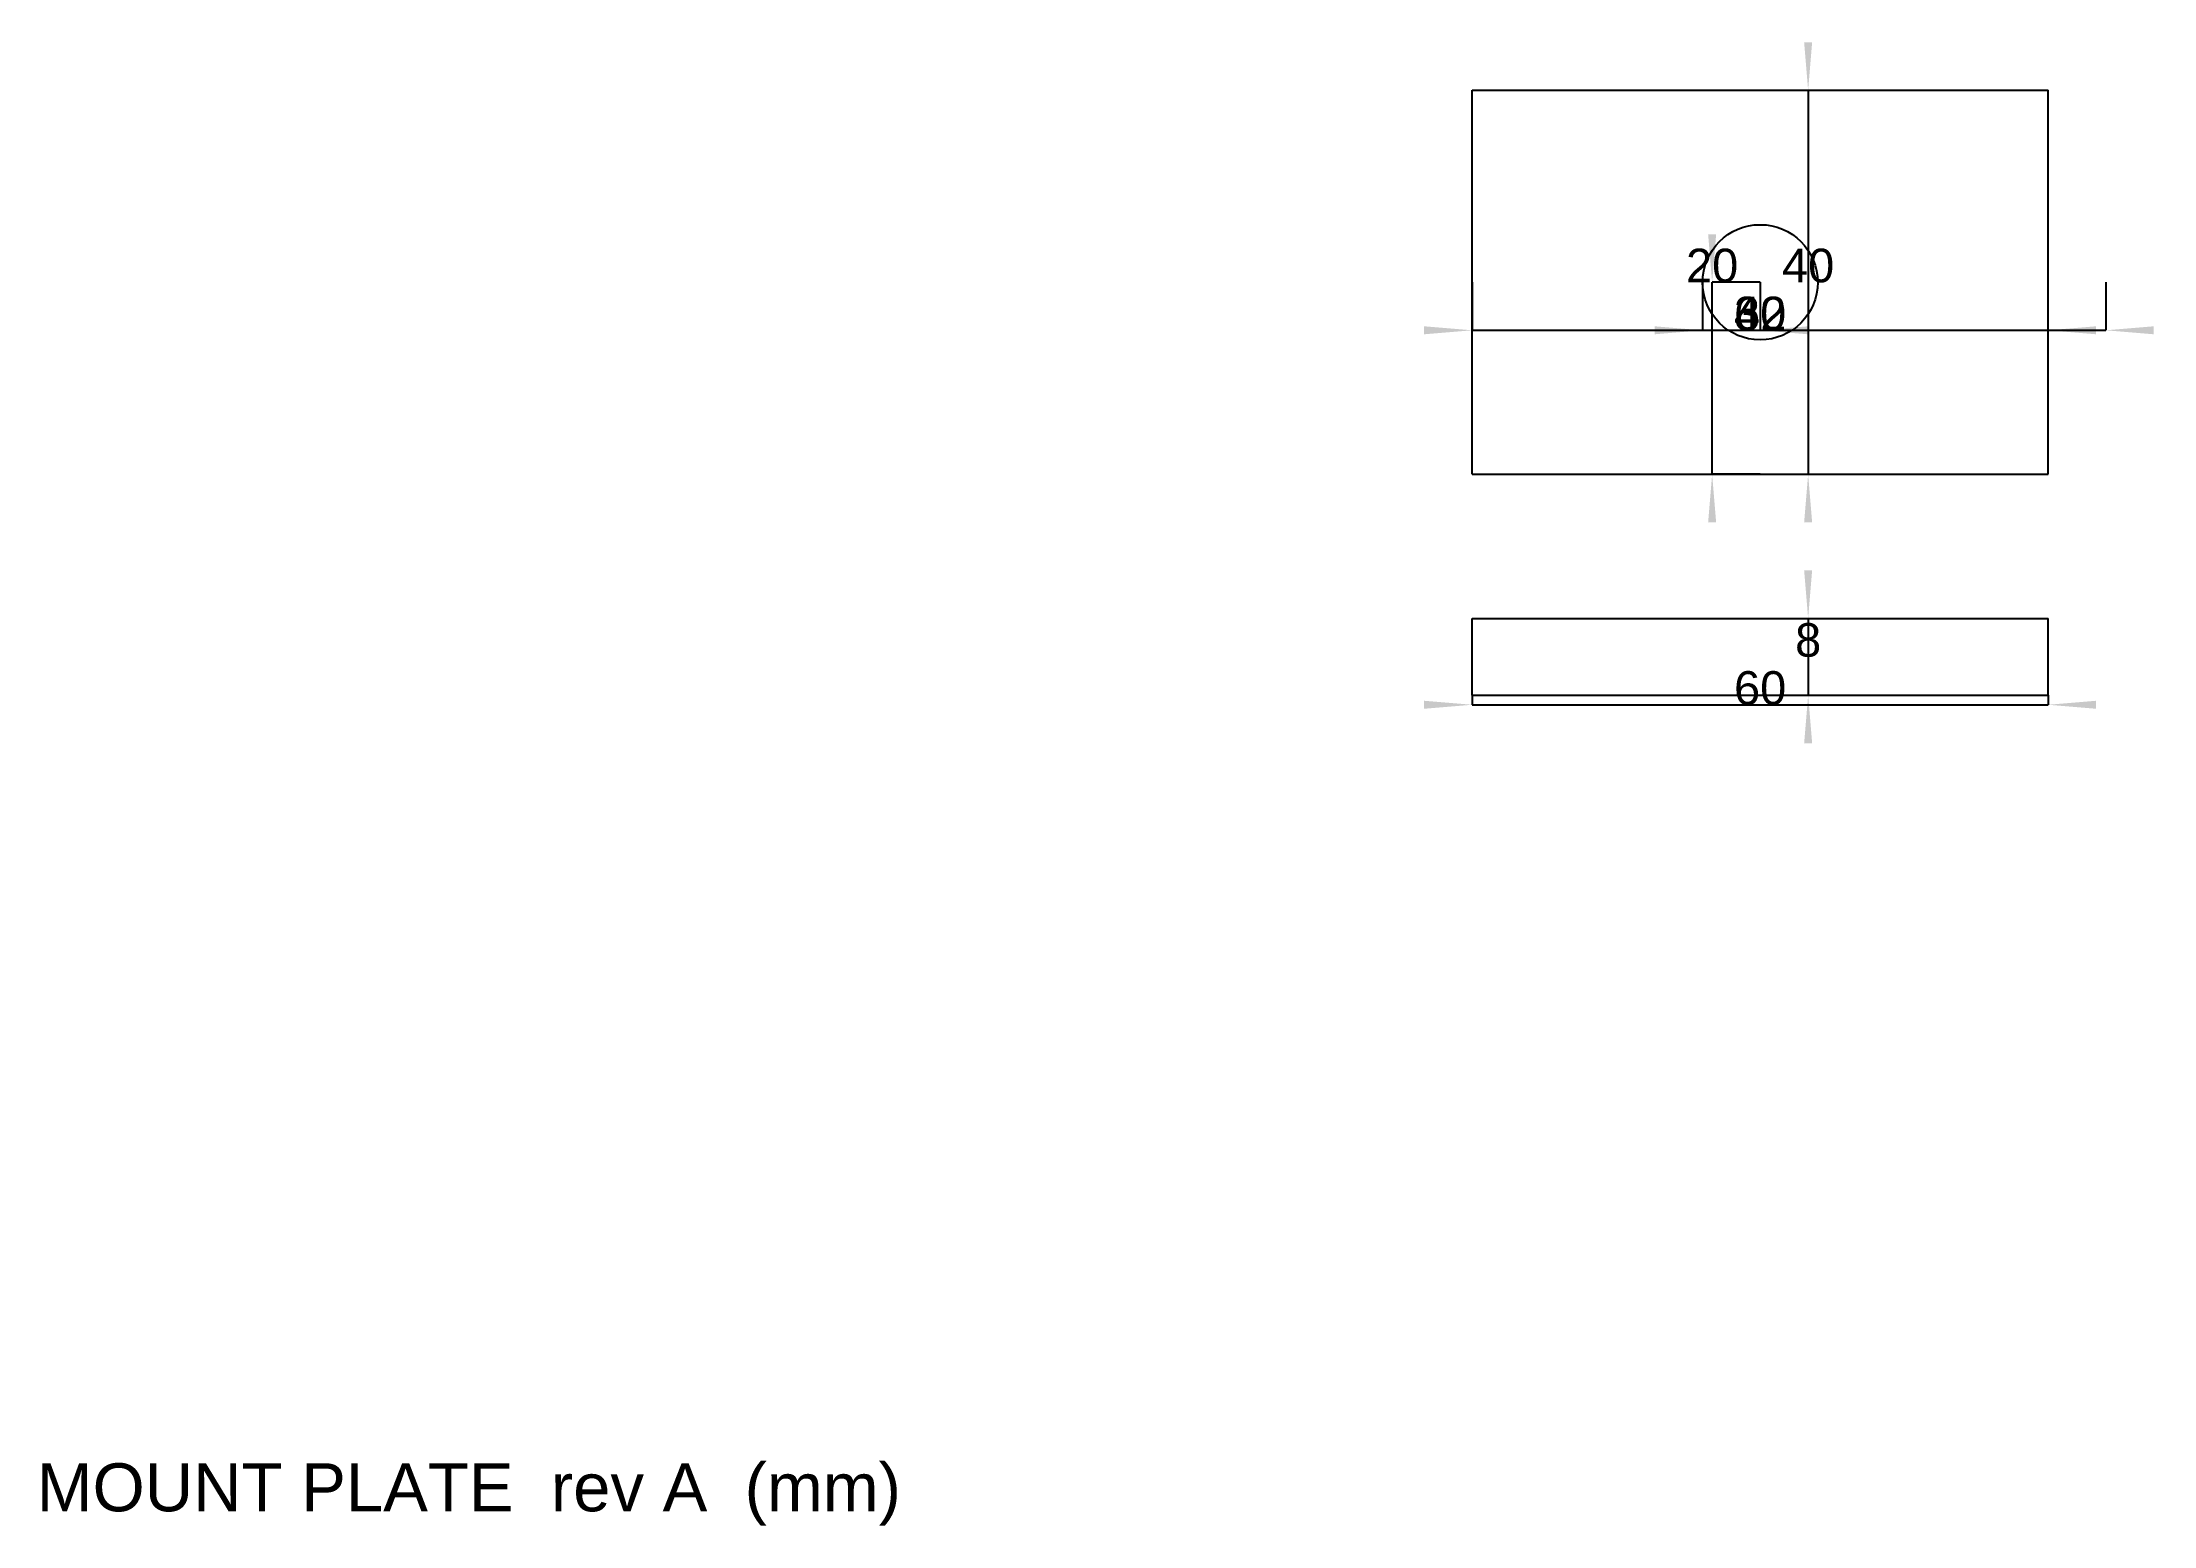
# Model space of a CAD drawing. Header units: millimetres. Extents: x -30 to 190, y 14 to 169.
import ezdxf
from ezdxf.enums import TextEntityAlignment as Align

# ---------------------------------------------------------------- set-up
doc = ezdxf.new("R2010")
doc.units = ezdxf.units.MM
doc.layers.get('0').update_dxf_attribs({"linetype": 'CONTINUOUS'})
for name, color, linetype in [('Dimension', 7, 'CONTINUOUS'), ('Dimension001', 7, 'CONTINUOUS'), ('Dimension002', 7, 'CONTINUOUS'), ('DimExtent', 7, 'CONTINUOUS'), ('DimExtent001', 7, 'CONTINUOUS'), ('DimExtent002', 7, 'CONTINUOUS'), ('DimExtent003', 7, 'CONTINUOUS'), ('Note', 7, 'CONTINUOUS'), ('ProjItem', 7, 'CONTINUOUS'), ('ProjItem001', 7, 'CONTINUOUS')]:
    doc.layers.add(name, color=color, linetype=linetype)
doc.styles.get("Standard").update_dxf_attribs({"font": 'arial.ttf'})
doc.dimstyles.get("Standard").update_dxf_attribs({"dimscale": 0, "dimtxt": 2.5, "dimasz": 2.5, "dimexe": 1.25, "dimexo": 0.625, "dimtad": 1, "dimtxsty": 'STANDARD', "dimcen": 2.5, "dimazin": 3, "dimtfac": 1, "dimtmove": 0, "dimatfit": 3})

# ---------------------------------------------------------------- blocks, each defined once
blk = doc.blocks.new('*DimExtent')
at = {"color": 0}
for points in [[(113.5, 99.5833), (113.5, 100.417), (118.5, 100)], [(183.5, 99.5833), (183.5, 100.417), (178.5, 100)]]:
    blk.add_solid(points, dxfattribs=at)
at = {"layer": 'DimExtent'}
for p, q in [((118.5, 101), (118.5, 100)), ((118.5, 100), (178.5, 100)), ((178.5, 101), (178.5, 100))]:
    blk.add_line(p, q, dxfattribs=at)
blk.add_text('60', height=3.5, dxfattribs=at).set_placement((148.5, 100), align=Align.CENTER)
blk = doc.blocks.new('*DimExtent001')
at = {"color": 0}
for points in [[(153.917, 114), (153.083, 114), (153.5, 109)], [(153.917, 96), (153.083, 96), (153.5, 101)]]:
    blk.add_solid(points, dxfattribs=at)
at = {"layer": 'DimExtent001'}
for p, q in [((118.5, 109), (153.5, 109)), ((153.5, 109), (153.5, 101)), ((118.5, 101), (153.5, 101))]:
    blk.add_line(p, q, dxfattribs=at)
blk.add_text('8', height=3.5, dxfattribs=at).set_placement((153.5, 105), align=Align.CENTER)
blk = doc.blocks.new('*DimExtent002')
at = {"color": 0}
for points in [[(113.5, 139.417), (113.5, 138.583), (118.5, 139)], [(183.5, 139.417), (183.5, 138.583), (178.5, 139)]]:
    blk.add_solid(points, dxfattribs=at)
at = {"layer": 'DimExtent002'}
for p, q in [((118.5, 124), (118.5, 139)), ((118.5, 139), (178.5, 139)), ((178.5, 124), (178.5, 139))]:
    blk.add_line(p, q, dxfattribs=at)
blk.add_text('60', height=3.5, dxfattribs=at).set_placement((148.5, 139), align=Align.CENTER)
blk = doc.blocks.new('*DimExtent003')
at = {"color": 0}
for points in [[(153.917, 169), (153.083, 169), (153.5, 164)], [(153.917, 119), (153.083, 119), (153.5, 124)]]:
    blk.add_solid(points, dxfattribs=at)
at = {"layer": 'DimExtent003'}
for p, q in [((118.5, 164), (153.5, 164)), ((153.5, 164), (153.5, 124)), ((118.5, 124), (153.5, 124))]:
    blk.add_line(p, q, dxfattribs=at)
blk.add_text('40', height=3.5, dxfattribs=at).set_placement((153.5, 144), align=Align.CENTER)
blk = doc.blocks.new('*Dimension')
at = {"color": 0}
for points in [[(137.5, 138.583), (137.5, 139.417), (142.5, 139)], [(189.5, 138.583), (189.5, 139.417), (184.5, 139)]]:
    blk.add_solid(points, dxfattribs=at)
at = {"layer": 'Dimension'}
for p, q in [((142.5, 144), (142.5, 139)), ((184.5, 144), (184.5, 139)), ((142.5, 139), (184.5, 139))]:
    blk.add_line(p, q, dxfattribs=at)
blk.add_text('42', height=3.5, dxfattribs=at).set_placement((148.5, 139), align=Align.CENTER)
blk = doc.blocks.new('*Dimension001')
at = {"color": 0}
for points in [[(113.5, 138.583), (113.5, 139.417), (118.5, 139)], [(153.5, 138.583), (153.5, 139.417), (148.5, 139)]]:
    blk.add_solid(points, dxfattribs=at)
at = {"layer": 'Dimension001'}
for p, q in [((118.5, 144), (118.5, 139)), ((148.5, 144), (148.5, 139)), ((118.5, 139), (148.5, 139))]:
    blk.add_line(p, q, dxfattribs=at)
blk.add_text('30', height=3.5, dxfattribs=at).set_placement((148.5, 139), align=Align.CENTER)
blk = doc.blocks.new('*Dimension002')
at = {"color": 0}
for points in [[(143.083, 149), (143.917, 149), (143.5, 144)], [(143.083, 119), (143.917, 119), (143.5, 124)]]:
    blk.add_solid(points, dxfattribs=at)
at = {"layer": 'Dimension002'}
for p, q in [((148.5, 144), (143.5, 144)), ((143.5, 124), (143.5, 144)), ((148.5, 124), (143.5, 124))]:
    blk.add_line(p, q, dxfattribs=at)
blk.add_text('20', height=3.5, dxfattribs=at).set_placement((143.5, 144), align=Align.CENTER)

msp = doc.modelspace()

# ---------------------------------------------------------------- linework, layer by layer
at = {"layer": 'ProjItem'}
for p, q in [((118.5, 101), (118.5, 109)), ((118.5, 109), (178.5, 109)), ((178.5, 101), (178.5, 109)), ((118.5, 101), (178.5, 101))]:
    msp.add_line(p, q, dxfattribs=at)
at = {"layer": 'ProjItem001'}
for p, q in [((118.5, 124), (118.5, 164)), ((118.5, 164), (178.5, 164)), ((178.5, 124), (178.5, 164)), ((118.5, 124), (178.5, 124))]:
    msp.add_line(p, q, dxfattribs=at)
msp.add_circle((148.5, 144), 6, dxfattribs=at)

# ---------------------------------------------------------------- texts
at = {"layer": 'Note'}
msp.add_text('MOUNT PLATE  rev A  (mm)', height=5, dxfattribs=at).set_placement((14, 16), align=Align.CENTER)

# ---------------------------------------------------------------- dimensions: what is measured, and where the dimension line sits
at = {"layer": 'Dimension'}
dim = msp.add_linear_dim(base=(148.5, 139), p1=(142.5, 144), p2=(184.5, 144), text='42', dimstyle='STANDARD', dxfattribs=at)
dim.commit()
dim.dimension.update_dxf_attribs({"geometry": '*Dimension', "text_midpoint": (148.5, 144)})
at = {"layer": 'Dimension001'}
dim = msp.add_linear_dim(base=(148.5, 139), p1=(118.5, 144), p2=(148.5, 144), text='30', dimstyle='STANDARD', dxfattribs=at)
dim.commit()
dim.dimension.update_dxf_attribs({"geometry": '*Dimension001', "text_midpoint": (148.5, 144)})
at = {"layer": 'Dimension002'}
dim = msp.add_linear_dim(base=(143.5, 144), p1=(148.5, 124), p2=(148.5, 144), angle=90, text='20', dimstyle='STANDARD', dxfattribs=at)
dim.commit()
dim.dimension.update_dxf_attribs({"geometry": '*Dimension002', "text_midpoint": (148.5, 144)})
at = {"layer": 'DimExtent'}
dim = msp.add_linear_dim(base=(148.5, 100), p1=(118.5, 101), p2=(178.5, 101), text='60', dimstyle='STANDARD', dxfattribs=at)
dim.commit()
dim.dimension.update_dxf_attribs({"geometry": '*DimExtent', "text_midpoint": (148.5, 105)})
at = {"layer": 'DimExtent001'}
dim = msp.add_linear_dim(base=(153.5, 105), p1=(118.5, 109), p2=(118.5, 101), angle=90, text='8', dimstyle='STANDARD', dxfattribs=at)
dim.commit()
dim.dimension.update_dxf_attribs({"geometry": '*DimExtent001', "text_midpoint": (148.5, 105)})
at = {"layer": 'DimExtent002'}
dim = msp.add_linear_dim(base=(148.5, 139), p1=(118.5, 124), p2=(178.5, 124), text='60', dimstyle='STANDARD', dxfattribs=at)
dim.commit()
dim.dimension.update_dxf_attribs({"geometry": '*DimExtent002', "text_midpoint": (148.5, 144)})
at = {"layer": 'DimExtent003'}
dim = msp.add_linear_dim(base=(153.5, 144), p1=(118.5, 164), p2=(118.5, 124), angle=90, text='40', dimstyle='STANDARD', dxfattribs=at)
dim.commit()
dim.dimension.update_dxf_attribs({"geometry": '*DimExtent003', "text_midpoint": (148.5, 144)})

doc.saveas('drawing.dxf')
